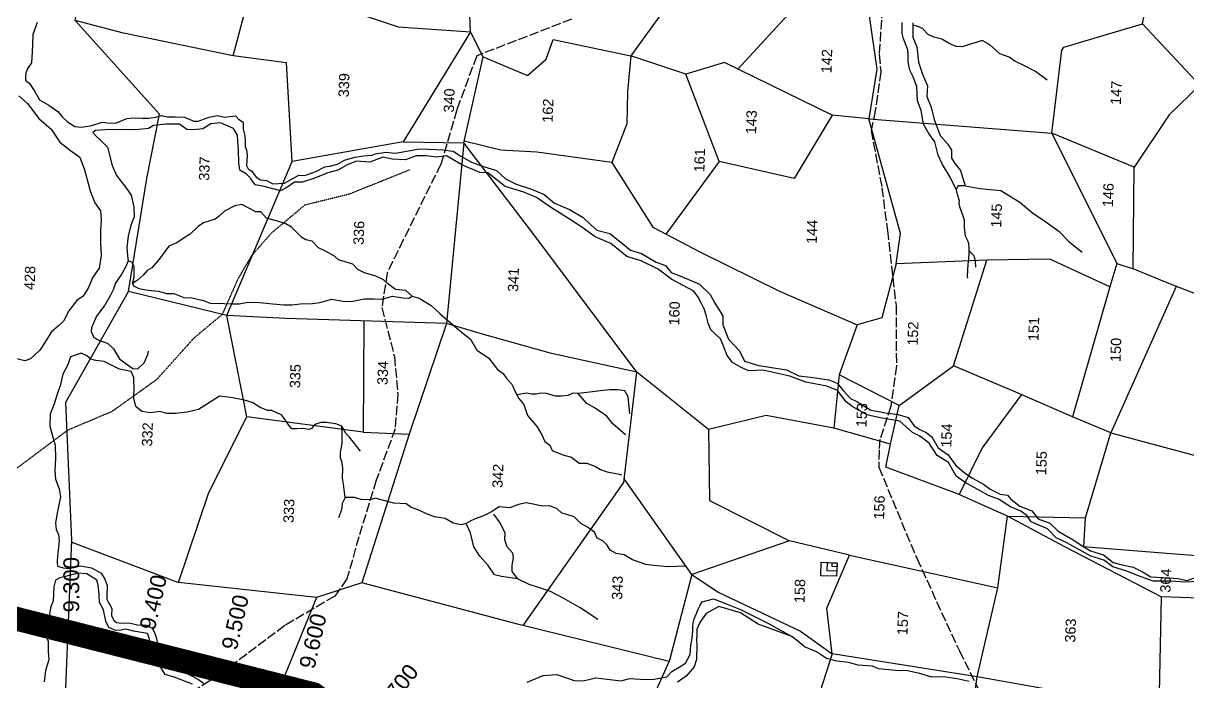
# Model space of a CAD drawing. Header units: inches. Extents: x 342704 to 348847, y 1587316 to 1596013.
# Drawn here: x 346121 to 347589, y 1592771 to 1593600 of the extents above; entities that cross this region are included whole.
import ezdxf

# ---------------------------------------------------------------- set-up
doc = ezdxf.new("R2010")
doc.units = ezdxf.units.IN
doc.header["$MEASUREMENT"] = 0
doc.linetypes.add('ACAD_ISO02W100', pattern=[15, 12, -3])
doc.linetypes.add('ACAD_ISO07W100', pattern=[3, 0, -3])
for name, color, linetype in [('BLOCK', 7, 'Continuous'), ('CARTTRACK', 30, 'ACAD_ISO02W100'), ('NALA', 4, 'Continuous'), ('SQUAREWELL', 5, 'Continuous'), ('SURVEY_BND', 7, 'Continuous'), ('SURVEY_NO', 7, 'Continuous')]:
    doc.layers.add(name, color=color, linetype=linetype)
doc.layers.add('FOOTPATH', color=150, linetype='ACAD_ISO07W100', lineweight=30)
doc.layers.add('ReservorLine_UTM44', color=7, linetype='Continuous', lineweight=30, true_color=0x9700a8)
doc.styles.get("Standard").update_dxf_attribs({"font": 'arial.ttf'})

msp = doc.modelspace()

# ---------------------------------------------------------------- linework, layer by layer
at = {"layer": 'BLOCK', "color": 5, "const_width": 30}
msp.add_lwpolyline([(347515.6, 1592315.4), (347108.2, 1592387.3), (346830.7, 1592547.7), (346669, 1592626.1), (346487.2, 1592755.2), (346083.2, 1592857.7), (345757.2, 1592793.9), (345491.8, 1592788.8), (345377.4, 1592807.7), (344956.4, 1593028.3), (344509.8, 1593223.1), (344128.2, 1593137.7), (343401, 1593137.9), (343180.3, 1593103.7), (343106.4, 1592977.6)], dxfattribs=at)
at = {"layer": 'BLOCK', "color": 2}
for p in [(346135.3, 1592844.4), (346177.9, 1592833.6), (346232.2, 1592819.9), (346274.8, 1592809), (346329.1, 1592795.3), (346371.8, 1592784.4)]:
    msp.add_point(p, dxfattribs=at)
at = {"layer": 'CARTTRACK'}
for points in [[(347236, 1593727.6), (347229.5, 1593716.8), (347219.5, 1593690.8), (347206, 1593649.4), (347200.4, 1593561.4), (347202.4, 1593539.5), (347195.5, 1593490.6), (347190.2, 1593465.4), (347203.8, 1593393.3), (347210.8, 1593339.4), (347221.6, 1593244.8), (347222.1, 1593169), (347215.1, 1593117.9), (347201.4, 1593076.6), (347200.2, 1593062.9), (347199.9, 1593041.3), (347247.7, 1592926.4), (347301.5, 1592809.9), (347345.3, 1592721.8)], [(346812.5, 1593605.6), (346693, 1593559.5), (346667.7, 1593491.4), (346647.6, 1593422.7), (346600.3, 1593327.5), (346580.1, 1593286.2), (346573.3, 1593242.2), (346589.1, 1593180.5), (346593.4, 1593133.6), (346590, 1593089.5), (346566.3, 1593024.7), (346544.3, 1592953.5), (346529.3, 1592900.4), (346513.9, 1592878.7), (346450.8, 1592841.6), (346387.7, 1592794.1), (346356.5, 1592772), (346293.7, 1592733.6)]]:
    msp.add_lwpolyline(points, dxfattribs=at)
at = {"layer": 'FOOTPATH', "ltscale": 0.002}
msp.add_lwpolyline([(346608.9, 1593415.9), (346532.1, 1593385.1), (346476.2, 1593371.4), (346433.9, 1593336), (346408.8, 1593307.4), (346391.9, 1593278.6), (346371.9, 1593233.5), (346336.1, 1593203.6), (346289.2, 1593151.4), (346232.9, 1593111.2), (346177.1, 1593087.7), (346086.1, 1593019.8), (346019.1, 1592978.8), (345584.3, 1592666.2), (345393.2, 1592539.3), (345253, 1592462.9), (345071.4, 1592407.2)], dxfattribs=at)
at = {"layer": 'NALA'}
for points in [[(346138.9, 1593601.5), (346133.2, 1593586.3), (346132.7, 1593574.3), (346132.4, 1593564.7), (346131.6, 1593550.8), (346127, 1593543.8), (346124.6, 1593538), (346124, 1593533.4), (346123.8, 1593528.8), (346128.9, 1593524.5), (346134.8, 1593515.6), (346141.6, 1593504), (346153.4, 1593497.2), (346164.6, 1593489.4), (346170.6, 1593482.1), (346177.1, 1593476.5), (346186.2, 1593470.3), (346194.8, 1593469.4), (346207.5, 1593471.5), (346220.7, 1593476), (346230.4, 1593474.6), (346238.9, 1593475.2), (346251.6, 1593480.4), (346259.6, 1593481.3), (346271.2, 1593480.8), (346279.5, 1593480.8), (346288.2, 1593482.4), (346295.3, 1593484.5), (346302.4, 1593482.5), (346312.8, 1593482.7), (346324.3, 1593482.3), (346336.2, 1593477), (346341.9, 1593477.2), (346355.5, 1593482.4), (346365.8, 1593484.1), (346374.7, 1593482.2), (346388.7, 1593483.9), (346392.6, 1593479.6), (346398.6, 1593476.1), (346398.4, 1593466.9), (346400.6, 1593458.6), (346401, 1593450.8), (346400.9, 1593445.1), (346402.7, 1593440.9), (346403.3, 1593433.7), (346402.9, 1593426.9), (346402.5, 1593421.4), (346404.8, 1593417.3), (346409.3, 1593414), (346414.7, 1593406.8), (346420.3, 1593403.3), (346427.7, 1593402.3), (346436, 1593398.4), (346450.7, 1593398.9), (346460.2, 1593404.7), (346468.7, 1593409.2), (346476.3, 1593408.9), (346489.9, 1593413.8), (346501.2, 1593419.8), (346507.8, 1593420.5), (346517.3, 1593423.1), (346526.3, 1593428), (346539.3, 1593431.6), (346550.6, 1593433.6), (346560.9, 1593434.4), (346565.4, 1593436.2), (346578.4, 1593438.3), (346590.6, 1593436.8), (346606.7, 1593439.6), (346620.4, 1593442.4), (346632, 1593442), (346650.3, 1593441.1), (346663.2, 1593439.2), (346673, 1593433.2), (346686.3, 1593425.7), (346700.2, 1593420.4), (346717.8, 1593415.2), (346729.2, 1593404.7), (346742.6, 1593397.8), (346762, 1593391.6), (346777.9, 1593384.7), (346790.9, 1593373.8), (346809.9, 1593366), (346827.2, 1593355.7), (346836.4, 1593346.9), (346844.2, 1593339.7), (346860.9, 1593335.5), (346874.9, 1593324.2), (346887, 1593314.5), (346900.6, 1593310.5), (346919.1, 1593299.3), (346930.8, 1593295.4), (346938.1, 1593286.6), (346951.2, 1593281.6), (346973.9, 1593271.7), (346987.2, 1593258.8), (346993, 1593247.8), (346998.9, 1593238.5), (347003.2, 1593231.3), (347003.2, 1593220.5), (347010.4, 1593202.4), (347016, 1593196.8), (347024.4, 1593187.8), (347030.6, 1593174.8), (347048.6, 1593169.3), (347083.4, 1593164), (347099.2, 1593156.1), (347113.7, 1593154.6), (347136.8, 1593151.3), (347147.3, 1593147), (347155.3, 1593137.3), (347164.2, 1593127.8), (347173, 1593123.4), (347189.8, 1593113), (347202.5, 1593111.1), (347208, 1593109.8), (347224.2, 1593107.7), (347236.9, 1593103.8), (347244.6, 1593093.1), (347251.6, 1593088.6), (347259.7, 1593085.1), (347266.6, 1593079.6), (347274.7, 1593065.5), (347287.4, 1593056.9), (347297.2, 1593043.3), (347308.7, 1593033.8), (347318.1, 1593027.2), (347331.8, 1593019.8), (347340.4, 1593013.3), (347352.9, 1593007.2), (347362.3, 1593005.9), (347366.2, 1593000.8), (347377.6, 1592992.3), (347392.8, 1592986.4), (347400.7, 1592976), (347415.5, 1592970.5), (347426.2, 1592960.8), (347445.1, 1592949.7), (347458.5, 1592940.7), (347467, 1592935.7), (347483.2, 1592930.7), (347495.4, 1592921.1), (347505, 1592918.6), (347520.6, 1592915.2), (347532.5, 1592909.2), (347543, 1592902.9), (347566.1, 1592901.9), (347576.9, 1592900.9), (347588.7, 1592898.5), (347603.2, 1592903.3)], [(347297.3, 1593391.2), (347289.7, 1593406.4), (347280.2, 1593422.4), (347274.8, 1593434.4), (347270.7, 1593451.3), (347262.8, 1593461.7), (347256.1, 1593473.2), (347253.4, 1593490.6), (347248.6, 1593502.8), (347248, 1593520.8), (347243.2, 1593533.2), (347238.9, 1593541.5), (347236.8, 1593551.8), (347237.1, 1593560.6), (347236.5, 1593566.9), (347233.6, 1593574.6), (347230.9, 1593580.7), (347229.4, 1593587.5), (347229.2, 1593601.6)], [(347242.7, 1593601), (347243, 1593583), (347248, 1593570.8), (347250.1, 1593551.3), (347255, 1593536.3), (347261.3, 1593521.6), (347260.4, 1593508.2), (347265.8, 1593494.6), (347269.6, 1593479.2), (347277.3, 1593459), (347287.1, 1593448.1), (347291.4, 1593440.6), (347291.4, 1593430.6), (347296.1, 1593423.2), (347302.9, 1593415.1), (347308.9, 1593395.6), (347327.1, 1593392.4), (347353.7, 1593389.8), (347377.7, 1593375.1), (347394.2, 1593361.3), (347406.2, 1593353.2), (347426.8, 1593338.5), (347439.9, 1593325.3), (347456.4, 1593312)], [(347412.4, 1593528.7), (347397.6, 1593539.6), (347382.7, 1593547.2), (347371.4, 1593552.9), (347364.3, 1593557.7), (347352.4, 1593562), (347339.7, 1593573.4), (347330.1, 1593578.8), (347323.9, 1593576.8), (347312.5, 1593573.3), (347304.9, 1593571), (347297.6, 1593571.3), (347289.6, 1593574.6), (347279.2, 1593580.6), (347269.5, 1593583.1), (347262.1, 1593586.5), (347254.9, 1593593.9), (347248.3, 1593596.9), (347242.8, 1593598.2)], [(346115.4, 1593509.1), (346126.6, 1593499.4), (346141, 1593480.4), (346156.2, 1593467), (346167.1, 1593450.9), (346180.8, 1593440), (346192.5, 1593431.6), (346198.3, 1593415.7), (346205.4, 1593389.5), (346211.2, 1593374.2), (346218.5, 1593364), (346219.2, 1593353), (346218.7, 1593339), (346218.4, 1593323.6), (346219.3, 1593307.9), (346217, 1593292), (346209, 1593280.8), (346203, 1593266.7), (346196.6, 1593256.7), (346188.7, 1593251.2), (346178.6, 1593238.3), (346171.8, 1593225.1), (346165, 1593218.7), (346156.2, 1593211.3), (346149.2, 1593199.5), (346141.9, 1593188.5), (346130.3, 1593177.9), (346123, 1593175.1), (346111.3, 1593178)], [(347601.1, 1592897.3), (347587.1, 1592896.2), (347567.4, 1592897.6), (347545.9, 1592897.5), (347526.2, 1592904.9), (347512.5, 1592910.1), (347495.1, 1592915.6), (347483.5, 1592924.2), (347467.2, 1592929.1), (347437.2, 1592945.8), (347423.6, 1592952.2), (347412.6, 1592963.5), (347391.9, 1592972.2), (347387.1, 1592979.8), (347378.8, 1592985.9), (347366.1, 1592991.1), (347351, 1593001), (347338.1, 1593005.5), (347327.6, 1593011.5), (347308.7, 1593022), (347297.6, 1593030), (347287.9, 1593047), (347273.3, 1593055.8), (347263.5, 1593071.5), (347251.8, 1593080.2), (347242.6, 1593084.7), (347226.3, 1593099.1), (347201.6, 1593103.2), (347184.8, 1593107.3), (347166.2, 1593117.5), (347158.6, 1593123.4), (347147.9, 1593137.9), (347134.3, 1593143.3), (347107.9, 1593148.5), (347087.7, 1593155.7), (347053.6, 1593163.6), (347036.2, 1593162.4), (347026.2, 1593166.7), (347015.4, 1593173), (347008.9, 1593182), (347003.5, 1593194.9), (347000.5, 1593202.8), (346988.2, 1593214.3), (346984.6, 1593222.6), (346982.4, 1593232.8), (346979.7, 1593240.7), (346976.4, 1593247.6), (346972.1, 1593255.6), (346966.8, 1593262.9), (346938.9, 1593277.6), (346921.5, 1593290.6), (346900.4, 1593301.2), (346882.4, 1593306.7), (346862, 1593323.1), (346842.4, 1593331.3), (346825.3, 1593343.6), (346811.9, 1593352.5), (346787.3, 1593368.1), (346768.2, 1593380.8), (346752.2, 1593387.6), (346728.7, 1593394.9), (346707, 1593412), (346696.9, 1593412.4), (346674, 1593422.1), (346655, 1593433.4), (346642.5, 1593431.6), (346629, 1593433.4), (346616.4, 1593433.5), (346603.1, 1593428.6), (346586.3, 1593429.2), (346574.4, 1593431.7), (346558, 1593425.7), (346541.4, 1593426.9), (346530.2, 1593422.5), (346517.7, 1593415.5), (346505.3, 1593412), (346487.4, 1593405.1), (346473.1, 1593400.5), (346463.2, 1593400.3), (346453.7, 1593393.4), (346445.5, 1593389.2), (346424.8, 1593394.8), (346413.5, 1593397), (346407.8, 1593405.3), (346402.3, 1593410.9), (346394.1, 1593415.4), (346392.9, 1593424.4), (346392.6, 1593440.9), (346391.8, 1593452), (346391.1, 1593459.5), (346386.1, 1593468.1), (346369.8, 1593475), (346357.5, 1593473.6), (346347.7, 1593467.3), (346335.7, 1593466.3), (346327.3, 1593466.6), (346318.3, 1593473.2), (346300.9, 1593473.2), (346285.4, 1593471.7), (346279, 1593468), (346263.3, 1593466.2), (346250.2, 1593466.6), (346224.4, 1593466.4), (346212.1, 1593465.3), (346209, 1593462.7), (346212.2, 1593459), (346218.8, 1593452.8), (346227.2, 1593444.4), (346233.3, 1593421.1), (346238.8, 1593408.9), (346250.3, 1593393.5), (346257.4, 1593384), (346260.7, 1593368.6), (346261.2, 1593356.5), (346256.8, 1593346.2), (346253.4, 1593332.1), (346251.9, 1593318), (346252.5, 1593307.4), (346253.6, 1593301.2), (346250.3, 1593293.9), (346245.7, 1593285.6), (346241, 1593278.2), (346236.9, 1593272.5), (346234.8, 1593265.6), (346230.8, 1593257.1), (346224.2, 1593245.5), (346213.6, 1593231.3), (346207, 1593216.8), (346206.6, 1593212.1), (346210.3, 1593204.5), (346217.1, 1593200.7), (346227.2, 1593197.6), (346234.9, 1593190.4), (346242.3, 1593177.9), (346251, 1593171.4), (346259.3, 1593165.6), (346265.5, 1593165.3), (346273.4, 1593172.8), (346278.4, 1593183.2), (346278.9, 1593187.3)], [(347308.9, 1593395.6), (347299.9, 1593395.8), (347297.3, 1593391.2), (347298, 1593388), (347299.2, 1593384), (347301.1, 1593377.2), (347300.9, 1593373.5), (347301.8, 1593369.8), (347307.7, 1593353.2), (347307.6, 1593343.7), (347308.1, 1593339.2), (347308.9, 1593332.5), (347311.7, 1593326.7), (347312.9, 1593323.3), (347313.6, 1593317), (347313.4, 1593311), (347312.8, 1593303.3), (347312.1, 1593297), (347311.4, 1593281.3), (347311.6, 1593279.5)], [(346258.7, 1593272.7), (346260, 1593269.8), (346266.7, 1593266.3), (346278.8, 1593264.4), (346291.5, 1593263.1), (346301.7, 1593260.1), (346311.2, 1593260), (346323.5, 1593255.2), (346333.5, 1593254.6), (346348.3, 1593251.4), (346357, 1593248), (346374.6, 1593247.6), (346384.9, 1593247.2), (346393.3, 1593246.9), (346404.5, 1593249.2), (346419.6, 1593248.7), (346435.7, 1593247.1), (346449.6, 1593245.8), (346459.7, 1593245.6), (346470.3, 1593247.1), (346485.8, 1593247.6), (346495.2, 1593248.5), (346510.3, 1593252.9), (346523.9, 1593250.4), (346534.6, 1593250), (346551.3, 1593253.3), (346563.2, 1593253.3), (346573.9, 1593252.9), (346586.6, 1593256.6), (346599.6, 1593254.7), (346607.2, 1593254.2), (346611.5, 1593256.8), (346603.4, 1593263.9), (346590.5, 1593265), (346580.4, 1593272.7), (346575.2, 1593277.4), (346565.9, 1593281.8), (346551.3, 1593286.2), (346543.1, 1593290.3), (346536.6, 1593296.8), (346518.8, 1593302.6), (346513.6, 1593307.1), (346502.2, 1593313.2), (346493.4, 1593317.4), (346485.4, 1593325.8), (346477.3, 1593327.8), (346472.5, 1593330.6), (346459.5, 1593343.4), (346452.2, 1593347.6), (346441.9, 1593351.3), (346427.7, 1593355.1), (346420.8, 1593362.9), (346414.4, 1593363.1), (346403.8, 1593368.5), (346396.9, 1593372.3), (346387.9, 1593370.5), (346374.7, 1593363.9), (346368.1, 1593357.5), (346363.2, 1593353.7), (346348.3, 1593349), (346341.5, 1593344.3), (346331.8, 1593334.6), (346325.2, 1593331.1), (346314.6, 1593324), (346304.9, 1593319.6), (346292.9, 1593303.8), (346283.2, 1593292.3), (346277.3, 1593288.9), (346272.5, 1593283), (346264.6, 1593276.4), (346258.7, 1593272.7), (346261.2, 1593280.7), (346260.9, 1593294), (346258, 1593299.7), (346253.6, 1593301.2)], [(347322.4, 1593293), (347322, 1593300.2), (347320.8, 1593304.7), (347319.7, 1593308), (347316.4, 1593311.4), (347313.5, 1593314)], [(346611.5, 1593256.8), (346620.3, 1593254), (346635.6, 1593245), (346646.6, 1593234.8), (346659.5, 1593223.3), (346675.3, 1593209.9), (346685.2, 1593202.3), (346693.2, 1593188.6), (346707.6, 1593179.1), (346719.1, 1593164.4), (346726.3, 1593159.1), (346731, 1593152.4), (346737, 1593145.6), (346741.6, 1593136.7), (346746, 1593127.8), (346752.5, 1593120.2), (346757.1, 1593106.3), (346764.5, 1593097.5), (346769.3, 1593091.9), (346775.1, 1593082.1), (346778.7, 1593073.4), (346785, 1593068.9), (346787.9, 1593062.3), (346801.5, 1593056.7), (346812.4, 1593053.9), (346822.2, 1593046.4), (346831.9, 1593046.4), (346842.9, 1593041.9), (346848.9, 1593038.3), (346857.4, 1593035.3), (346864.1, 1593034.2), (346873, 1593032.3), (346875.6, 1593031.4)], [(346546.4, 1593061.2), (346532.5, 1593079), (346528.5, 1593083.1), (346522.7, 1593092.8), (346515.2, 1593095.8), (346503.5, 1593097.3), (346496.2, 1593097.6), (346488.9, 1593094.8), (346484.7, 1593089.8), (346481.3, 1593088.8), (346473.5, 1593089.8), (346466.3, 1593089.4), (346460, 1593089.6), (346456, 1593094.1), (346447.3, 1593106.7), (346439.9, 1593110.2), (346434.6, 1593112.7), (346429.4, 1593112.7), (346420.6, 1593115.8), (346409.9, 1593122.7), (346400.1, 1593125.5), (346382.7, 1593129.2), (346368.8, 1593130.6), (346363.9, 1593127.6), (346352.3, 1593120.2), (346342.3, 1593113.7), (346327.9, 1593110.4), (346313.1, 1593109), (346302.2, 1593109), (346293.2, 1593111.2), (346281.8, 1593109.5), (346270.6, 1593111.5), (346263, 1593117.6), (346260.6, 1593128), (346260.9, 1593142.1), (346260.5, 1593149.1), (346260.6, 1593154.4), (346257.4, 1593161.6), (346242.3, 1593164.6), (346233.1, 1593169.5), (346223.2, 1593174.4), (346212.8, 1593175.5), (346206.2, 1593177.1), (346201.5, 1593181.6), (346194.3, 1593184.7), (346180.7, 1593180.3), (346177.4, 1593170.1), (346171.1, 1593158.2), (346167.6, 1593143.8), (346163.7, 1593133.1), (346160.2, 1593121.2), (346155, 1593107.9), (346154.6, 1593092.8), (346158.3, 1593079), (346161.4, 1593069.1), (346161.9, 1593052.7), (346161, 1593037.1), (346161.8, 1593025.9), (346166.6, 1593013.9), (346168, 1593003.7), (346164, 1592983.2), (346161.8, 1592971.2), (346162.6, 1592962.6), (346165.5, 1592956.5), (346166.4, 1592949), (346165.1, 1592936.6), (346164.2, 1592928.6), (346164, 1592923.7), (346163.9, 1592920.6), (346164.4, 1592916.7), (346171.5, 1592914.2), (346178.6, 1592913.6), (346193.4, 1592916.9), (346207.3, 1592914.2), (346219.4, 1592907.6), (346223.9, 1592900.3), (346226.9, 1592892.3), (346226.4, 1592879.7), (346226.6, 1592874.7), (346230.1, 1592868.8), (346232.8, 1592863.2), (346232.5, 1592854), (346235.5, 1592848.3), (346238.7, 1592845.4), (346244.9, 1592844.6), (346254.7, 1592845), (346265.2, 1592842.5), (346276.6, 1592842.3), (346283.6, 1592838.5), (346286.7, 1592833), (346288.8, 1592826.8), (346291, 1592817.5), (346291.6, 1592812), (346297.1, 1592806.6), (346301.7, 1592797.5), (346304, 1592792.4), (346307.8, 1592788.4), (346312.3, 1592786.1), (346321.8, 1592784), (346333.2, 1592778.5), (346342.1, 1592773.7), (346348.4, 1592769.2)], [(346886.1, 1593108.3), (346883.9, 1593130), (346879.6, 1593137.2), (346871, 1593138.5), (346860.8, 1593138.8), (346848.7, 1593137.2), (346838.9, 1593136), (346821, 1593133.9)], [(346880.7, 1593082), (346864.6, 1593095.9), (346856.5, 1593106), (346846.7, 1593112.2), (346842.3, 1593115.6), (346831.8, 1593121.5), (346821, 1593133.9), (346814.2, 1593134.6), (346807.8, 1593131.4), (346799.7, 1593130.8), (346792.1, 1593130.7), (346781, 1593134), (346773.2, 1593134.3), (346768, 1593133), (346762, 1593133.2), (346755.8, 1593134.4), (346743.8, 1593132.2)], [(346956.4, 1592916.4), (346934.1, 1592915.7), (346916.1, 1592917.4), (346906.1, 1592918.8), (346889.5, 1592924.4), (346878.8, 1592930.6), (346868.7, 1592932.5), (346861.3, 1592936.8), (346857.2, 1592942.8), (346852, 1592948.3), (346844.8, 1592951.6), (346841.3, 1592959.3), (346832.4, 1592965.5), (346824, 1592970.4), (346816, 1592978.5), (346806.7, 1592981.4), (346800.2, 1592983.1), (346794.3, 1592988.9), (346785.1, 1592992.6), (346775.4, 1592992.1), (346766.4, 1592994.2), (346755.1, 1592996.4), (346745.4, 1592994.2), (346734.8, 1592990), (346721.3, 1592991.3), (346711.5, 1592985), (346701.4, 1592979.8), (346692.9, 1592977.1), (346685.7, 1592973.5), (346679.5, 1592970.2), (346673.4, 1592968.6), (346663.4, 1592970.8), (346653.2, 1592976.4), (346639.7, 1592978.7), (346629.4, 1592982.4), (346620.7, 1592986.7), (346609.7, 1592990.7), (346603.8, 1592995.2), (346588.4, 1592996), (346574.3, 1592999.8), (346565, 1593002.3), (346558.5, 1593000.2), (346547.3, 1593000.6), (346538.9, 1593003.2), (346527.1, 1593002.9), (346525, 1593019.9), (346523.7, 1593027.3), (346524.1, 1593039.4), (346523.1, 1593046.5), (346521, 1593053), (346521.1, 1593060.3), (346523.3, 1593071.1), (346523.2, 1593085), (346522.7, 1593092.8)], [(346527.1, 1593002.9), (346523.4, 1592995.6), (346522.3, 1592987.6), (346518.7, 1592977.2)], [(346714.1, 1592982.1), (346722, 1592971.1), (346728.5, 1592959), (346728.1, 1592949.9), (346731, 1592941.3), (346738.2, 1592933.5), (346738.9, 1592926.8), (346737, 1592917.9), (346737.4, 1592909.9), (346744.5, 1592900.7)], [(346845.7, 1592849.4), (346823.5, 1592864), (346802.7, 1592875.9), (346785.2, 1592884.8), (346759, 1592893.5), (346744.5, 1592900.7), (346724.1, 1592903.5), (346715.3, 1592905.6), (346707.2, 1592917.4), (346696.7, 1592929.2), (346689.1, 1592941), (346685, 1592958.6), (346679.5, 1592970.2)], [(346334.6, 1592767.8), (346311.5, 1592776.8), (346299.9, 1592780.2), (346293.3, 1592790.8), (346290, 1592801.4), (346283.2, 1592808.4), (346281.5, 1592817.9), (346280, 1592826.4), (346277.8, 1592831.7), (346260, 1592834.6), (346250.5, 1592837.2), (346244.8, 1592835.9), (346237.7, 1592835.6), (346228.9, 1592839.2), (346225.2, 1592847.4), (346222.5, 1592861.5), (346217.4, 1592870.7), (346216.9, 1592880.9), (346215.6, 1592892.5), (346213.8, 1592898.9), (346201.3, 1592907), (346190, 1592907.8), (346179.1, 1592904.8), (346172.7, 1592902.9), (346167.1, 1592901.6), (346161.7, 1592899), (346159.9, 1592890.6), (346158.7, 1592872.8), (346155.6, 1592864), (346153.2, 1592850.8), (346149.6, 1592841.1), (346149.1, 1592830.9), (346152.5, 1592821.7), (346152.4, 1592808.9), (346153.3, 1592798.3), (346149.3, 1592785), (346147.5, 1592770.9)], [(346756.5, 1592770.5), (346776.7, 1592778.7), (346793.9, 1592780.2), (346816, 1592772.4), (346827.3, 1592772), (346843.3, 1592776), (346857.5, 1592774), (346875.2, 1592772), (346885.6, 1592775.1), (346906.2, 1592773.8), (346916.5, 1592774), (346932.5, 1592777.1), (346939.1, 1592783.7), (346948.1, 1592789.2), (346956.1, 1592794.3), (346962.1, 1592805.1), (346963, 1592816.8), (346964.2, 1592822.7), (346965.3, 1592834.1), (346965.5, 1592840), (346965.7, 1592845.1), (346967.1, 1592850), (346970, 1592856.7), (346972.2, 1592862.3), (346974.3, 1592866.6), (346977.2, 1592871.4), (346991.4, 1592875.3), (347006.5, 1592869.6), (347025.6, 1592862.1), (347060.1, 1592844.5), (347090.3, 1592828), (347047.6, 1592843.4), (347025.7, 1592857.9), (346998.3, 1592865.8), (346982.4, 1592857), (346974.3, 1592845.4), (346970.5, 1592836.5), (346970.3, 1592830.9), (346970, 1592822.9), (346970.5, 1592818), (346969.9, 1592798.9), (346967.1, 1592789.6), (346957.2, 1592778.1), (346946.2, 1592770.4)], [(347314, 1592771.2), (347298.8, 1592774.5), (347281.3, 1592777.2), (347266.8, 1592776.6), (347251.8, 1592781.1), (347236.2, 1592784.5), (347220.8, 1592785.1), (347199.7, 1592787.3), (347191.9, 1592790.3), (347173.9, 1592791.6), (347161.6, 1592795), (347146.8, 1592796.6), (347134, 1592800.3), (347121.3, 1592808.4), (347106.4, 1592814.9), (347100, 1592820.5), (347090.3, 1592828)]]:
    msp.add_lwpolyline(points, dxfattribs=at)
at = {"layer": 'ReservorLine_UTM44', "color": 5}
msp.add_lwpolyline([(347515.6, 1592315.4, 30, 30, 0), (347108.2, 1592387.3, 30, 30, 0), (346830.7, 1592547.7, 30, 30, 0), (346669, 1592626.1, 30, 30, 0), (346487.2, 1592755.2, 30, 30, 0), (346083.2, 1592857.7, 30, 30, 0), (345757.2, 1592793.9, 30, 30, 0), (345491.8, 1592788.8, 30, 30, 0), (345377.4, 1592807.7, 30, 30, 0), (345298.4, 1592849.1, 30, 30, 0), (344956.4, 1593028.3, 30, 30, 0), (344509.8, 1593223.1, 30, 30, 0), (344128.2, 1593137.7, 30, 30, 0), (343401, 1593137.9, 30, 30, 0), (343180.3, 1593103.7, 30, 30, 0), (343056.3, 1592892.3, 30, 30, 0)], format="xyseb", dxfattribs=at)
at = {"layer": 'SQUAREWELL'}
for points in [[(347126.7, 1592904.4), (347127.3, 1592921.4), (347147.3, 1592920.7), (347146.7, 1592903.7)], [(347134.7, 1592910.8), (347135.1, 1592921.2), (347147.3, 1592920.7), (347147, 1592910.3)], [(347141, 1592915.9), (347141.1, 1592920.9), (347147.3, 1592920.7), (347147.1, 1592915.6)]]:
    msp.add_lwpolyline(points, close=True, dxfattribs=at)
at = {"layer": 'SURVEY_BND'}
for points in [[(346173.5, 1592732), (346182.6, 1592949.3), (346174.7, 1593123.3), (346253.9, 1593262.7), (346276.8, 1593404.8), (346293.1, 1593486), (346186.7, 1593603.9), (346227.3, 1593834.7), (346231.2, 1593922.2), (346194.5, 1594211.3), (346085.2, 1593762.9), (346028.4, 1593493.6), (345986.5, 1593279), (346022.7, 1593235.9), (346070.3, 1593163.6), (346078.1, 1593151.6), (346103.1, 1593059.9), (346077.6, 1592874.5), (346072.7, 1592508.2)], [(347418.2, 1593462.2), (347430.5, 1593566.7), (347433.2, 1593570.5), (347532.5, 1593599.9), (347558.1, 1593727.3), (347553, 1593781.5), (347634.8, 1593770.1), (347659.2, 1593853.2), (347571.6, 1593856.3), (347552.7, 1593831.1), (347511.4, 1593839), (347507.5, 1593837.6), (347492, 1593797.3), (347342.4, 1593802.2), (347256.5, 1593839.4), (347140.2, 1593800.8), (347055.5, 1593821.1), (347060.3, 1593791.7), (346998, 1593794.6), (346976.2, 1593943.3)], [(346385.8, 1593559.3), (346446.5, 1593787.3), (346325.7, 1593846.7), (346253.1, 1593909.1), (346231.2, 1593922.2)], [(346534.8, 1593615.7), (346594, 1593596), (346685.1, 1593589.8), (346678.2, 1593757.8), (346693.4, 1593817.5)], [(347022.3, 1593542.8), (347110.4, 1593638.8), (347103.9, 1593667), (346994.4, 1593707.9), (346887.3, 1593559.4)], [(347110.4, 1593638.8), (347187.4, 1593612.8), (347197.6, 1593542.5), (347187.5, 1593480.1)], [(346377.7, 1593232.4), (346460.3, 1593426.4), (346453.1, 1593550.5), (346385.8, 1593559.3), (346247.6, 1593588.2), (346186.7, 1593603.9)], [(347532.5, 1593599.9), (347604.8, 1593522.5), (347566.1, 1593485), (347522, 1593419.2)], [(346685.1, 1593589.8), (346600.3, 1593451.2), (346460.3, 1593426.4)], [(346676.6, 1593449.9), (346701, 1593558.3), (346685.1, 1593589.8)], [(346701, 1593558.3), (346757, 1593534.7), (346780.4, 1593555.3), (346789.4, 1593580.2), (346887.3, 1593559.4), (346882.9, 1593514.7), (346882, 1593473.7), (346863.2, 1593425.1), (346768.7, 1593437.9), (346723.4, 1593440.8), (346677, 1593451.8)], [(346998.7, 1593426.5), (346956.6, 1593536.2), (346887.3, 1593559.4)], [(347141, 1593484.7), (347005.4, 1593551.1), (346956.6, 1593536.2)], [(347221.9, 1593297.2), (347227.4, 1593335.6), (347187.5, 1593480.1), (347141, 1593484.7), (347093.2, 1593404.9), (346998.7, 1593426.5), (346931.5, 1593334.9)], [(347187.5, 1593480.1), (347418.2, 1593462.2), (347500.1, 1593297.9), (347491.2, 1593268.4), (347415.5, 1593303.4), (347336, 1593302.2)], [(347500.1, 1593297.9), (347520.5, 1593291.3), (347522, 1593419.2), (347418.2, 1593462.2)], [(346600.3, 1593451.2), (346676.6, 1593449.9), (346655, 1593222.2), (346452.1, 1593228.4), (346377.7, 1593232.4)], [(346894.9, 1593161.1), (346766.3, 1593332.6), (346676.6, 1593449.9)], [(346863.2, 1593425.1), (346914.8, 1593343.6), (346975.2, 1593312), (347074.7, 1593262.9), (347172.7, 1593220.7), (347150, 1593157.6), (347143.1, 1593090.2), (347057.8, 1593106.3), (346985.1, 1593088.5), (346894.9, 1593161.1)], [(347820.1, 1593331.3), (347782, 1593275.8), (347747.7, 1593202.3), (347569.7, 1593271.1), (347520.5, 1593291.3)], [(347225.6, 1593119), (347294.1, 1593168.7), (347336, 1593302.2), (347221.9, 1593297.2), (347203.8, 1593229.3), (347172.7, 1593220.7)], [(346182.5, 1592946.7), (346317, 1592895.9), (346355, 1593009.3), (346403.2, 1593104.8), (346377.7, 1593232.4), (346253.9, 1593262.7)], [(347491.2, 1593268.4), (347444, 1593104.5), (347372.8, 1593135.6), (347294.1, 1593168.7)], [(347575, 1593269), (347492.3, 1593084.3)], [(346550.4, 1593225.4), (346549.7, 1593085.3), (346403.2, 1593104.8)], [(346751.5, 1592841.7), (346878.4, 1593022), (346894.9, 1593161.1), (346787.4, 1593184.6), (346700.4, 1593208.8), (346655, 1593222.2), (346607.8, 1593082.6)], [(347747.7, 1593202.3), (347970.2, 1593121), (347872.7, 1592895.7), (347690.1, 1592922.3), (347536.5, 1592934.4), (347458.5, 1592940.7), (347460.6, 1592977.6)], [(347492.3, 1593084.3), (347657, 1593040.2), (347747.7, 1593202.3)], [(347214.5, 1593070.3), (347225.6, 1593119), (347150, 1593157.6)], [(347379.9, 1593132.7), (347330.3, 1593065.6), (347301.3, 1593006.8)], [(347362, 1592979.3), (347460.6, 1592977.6), (347492.3, 1593084.3), (347444, 1593104.5)], [(346549.7, 1593085.3), (346607.8, 1593082.6), (346548, 1592895.4), (346490.9, 1592877.2), (346317, 1592895.9)], [(346985.1, 1593088.5), (346986.4, 1592999.2), (347087.2, 1592948.3), (346964.2, 1592905.8), (346879, 1593026.6)], [(347163, 1592930.3), (347349.9, 1592889.1), (347362, 1592979.3), (347299.3, 1593007.8), (347208.9, 1593041.3), (347214.5, 1593070.3), (347143.1, 1593090.2)], [(347677.7, 1592873.7), (347555.9, 1592878), (347433.5, 1592941.3), (347362, 1592979.3)], [(346964.2, 1592905.8), (346997.2, 1592883.8), (347101, 1592834.5), (347141.3, 1592806), (347134.5, 1592863.7), (347163, 1592930.3), (347087.2, 1592948.3)], [(346964.2, 1592905.8), (346935.4, 1592796.2)], [(346490.9, 1592877.2), (346416.3, 1592694.3), (346524.1, 1592674.4), (346527, 1592617.5), (346701.4, 1592572), (346707.3, 1592637), (346872.1, 1592654.6), (346935.4, 1592796.2), (346746, 1592843), (346548, 1592895.4)], [(347555.9, 1592878), (347553, 1592736.2), (347323.9, 1592777.1), (347349.9, 1592889.1)], [(347141.3, 1592806), (347090.5, 1592649.5), (347059.7, 1592613.5), (347122.9, 1592601.4), (347244.7, 1592591.4), (347298.6, 1592586)], [(347323.9, 1592777.1), (347141.3, 1592806)], [(347538.2, 1592395.8), (347324.2, 1592432.7), (347280.8, 1592442.7), (347308.3, 1592664.4), (347323.9, 1592777.1)]]:
    msp.add_lwpolyline(points, dxfattribs=at)

# ---------------------------------------------------------------- texts
at = {"layer": 'BLOCK', "color": 1}
for s, rotation, p in [('9.300', 90, (346191.7, 1592858.2)), ('9.400', 77.057, (346286.9, 1592834.7)), ('9.500', 77.057, (346390.2, 1592809.6)), ('9.600', 77.057, (346488.2, 1592785.9)), ('9.700', 52.1277, (346578, 1592728))]:
    msp.add_text(s, height=20, rotation=rotation, dxfattribs=at).set_placement(p)
at = {"layer": 'SURVEY_NO'}
for s, p in [('142', (347140.2, 1593537.4)), ('339', (346531.5, 1593507.1)), ('147', (347505.1, 1593497.5)), ('340', (346664.1, 1593487.8)), ('162', (346788.6, 1593475)), ('143', (347045.1, 1593460.5)), ('337', (346355.5, 1593402)), ('161', (346979.9, 1593412.5)), ('146', (347495.1, 1593368.6)), ('145', (347354.2, 1593342.8)), ('336', (346550.3, 1593321)), ('144', (347121.6, 1593322.3)), ('428', (346135.4, 1593264.2)), ('341', (346745.1, 1593261.9)), ('160', (346948.1, 1593219.6)), ('151', (347401.2, 1593199.9)), ('152', (347248.9, 1593194.1)), ('150', (347504.7, 1593173.6)), ('335', (346470.1, 1593140.5)), ('334', (346580.4, 1593144.5)), ('153', (347184.4, 1593091.4)), ('332', (346283.6, 1593067.1)), ('154', (347291.3, 1593065.7)), ('155', (347410.9, 1593030.9)), ('342', (346725.5, 1593014.9)), ('333', (346462, 1592970.7)), ('156', (347206.5, 1592975.1)), ('343', (346876.2, 1592873.9)), ('364', (347567.6, 1592882.9)), ('158', (347106.2, 1592869.8)), ('157', (347236, 1592829.4)), ('363', (347447.6, 1592820))]:
    msp.add_text(s, height=13.02, rotation=87.9733, dxfattribs=at).set_placement(p)

doc.saveas('drawing.dxf')
